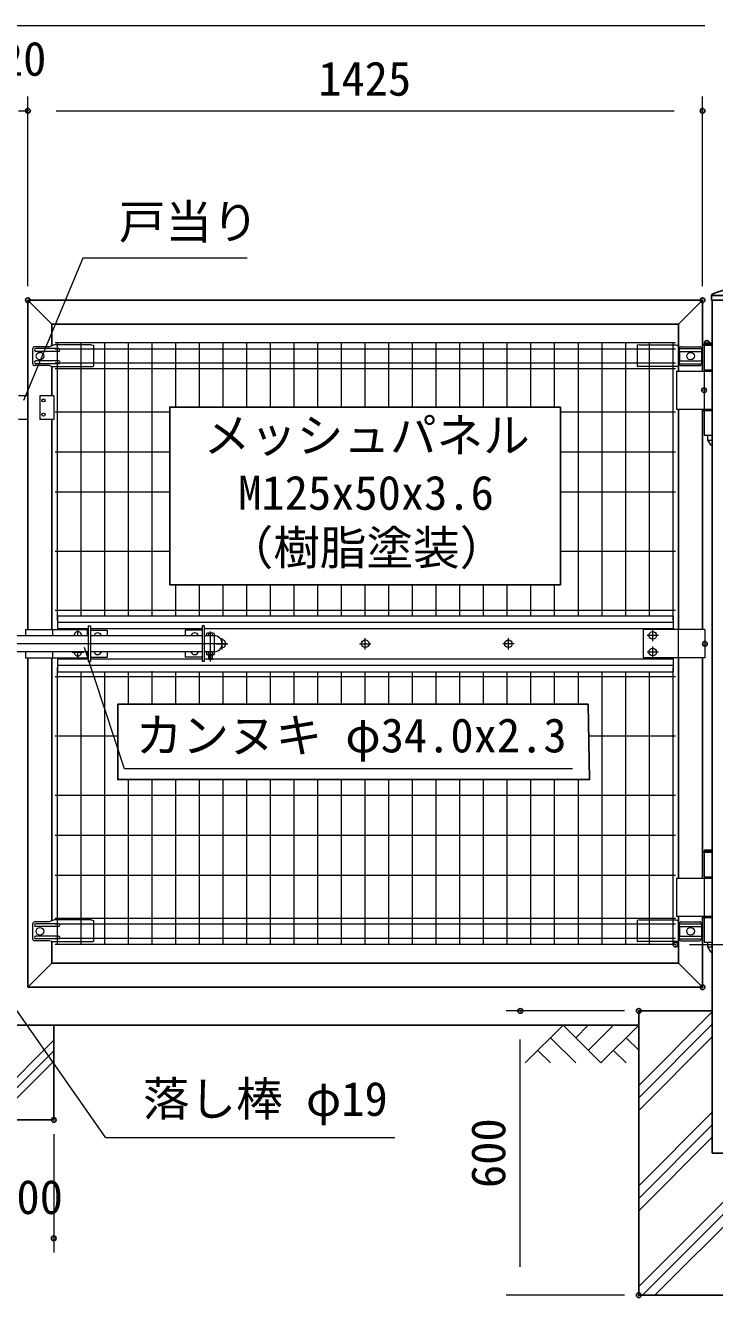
# Model space of a CAD drawing. Units: millimetres, scale not verified. Extents: x -6300 to 6300, y -4455 to 4455.
# Drawn here: x -1317 to 139, y -2386 to 299 of the extents above; entities that cross this region are included whole.
import ezdxf
from ezdxf.enums import TextEntityAlignment as Align

# ---------------------------------------------------------------- set-up
doc = ezdxf.new("R2010")
doc.units = ezdxf.units.MM
doc.header["$LTSCALE"] = 20
doc.header["$PDMODE"] = 32
doc.header["$PDSIZE"] = 10
doc.linetypes.add('USER1', pattern=[50.8, 31.75, -6.35, 6.35, -6.35])
for name, color, linetype, lineweight in [('0-0_D-STR1', 1, 'Continuous', 25), ('0-1_D-BMK', 2, 'USER1', 13), ('0-2_D-DCR-HCH', 7, 'Continuous', 13), ('0-3_D-STR4', 7, 'Continuous', 25), ('0-4_D-STR2', 7, 'Continuous', 13), ('0-5_D-STR3', 3, 'Continuous', 13), ('0-6_D-BGD', 7, 'Continuous', 25), ('0-7_D-STR-DIM', 7, 'Continuous', 13), ('0-9_Defpoints', 8, 'Continuous', 25), ('0-A_D-STR-TXT', 7, 'Continuous', 13)]:
    doc.layers.add(name, color=color, linetype=linetype, lineweight=lineweight)
doc.styles.add('ＭＳ ゴシック', font='')
doc.styles.get('ＭＳ ゴシック').set_extended_font_data('MS Gothic')

msp = doc.modelspace()

# ---------------------------------------------------------------- linework, layer by layer
at = {"layer": '0-0_D-STR1'}
for p, q in [((-1311.38, -280.52), (-1260.58, -331.32)), ((113.62, -280.52), (62.82, -331.32)), ((225.12, -270.52), (132.12, -270.52)), ((132.12, -270.52), (132.12, -280.52)), ((225.12, -280.52), (132.12, -280.52)), ((134.07, -280.52), (134.07, -2080.52)), ((-1260.58, -420.34), (-1260.58, -482.02)), ((-1260.58, -532.02), (-1260.58, -975.52)), ((62.82, -975.52), (62.82, -510.52)), ((113.62, -975.52), (113.62, -510.52)), ((-1311.38, -1035.52), (-1311.38, -1730.52)), ((-1260.58, -1035.52), (-1260.58, -1590.43)), ((62.82, -1500.52), (62.82, -1035.52)), ((113.62, -1500.52), (113.62, -1035.52)), ((-1260.58, -1634.34), (-1260.58, -1679.72)), ((-1260.58, -1679.72), (-1311.38, -1730.52)), ((62.82, -1679.72), (113.62, -1730.52)), ((223.17, -2080.52), (134.07, -2080.52))]:
    msp.add_line(p, q, dxfattribs=at)
for points in [[(113.62, -430.52), (113.62, -280.52), (-1311.38, -280.52), (-1311.38, -975.52)], [(62.82, -430.52), (62.82, -331.32), (-1260.58, -331.32), (-1260.58, -376.43)], [(-1311.38, -1730.52), (113.62, -1730.52), (113.62, -1580.52)], [(-1260.58, -1679.72), (62.82, -1679.72), (62.82, -1580.52)]]:
    msp.add_lwpolyline(points, dxfattribs=at)
for centre, radius, start, end in [((135.32, -270.52), 3.2, 120.05225, 180), ((178.62, -361.18), 103.66, 64.33066, 115.66934)]:
    msp.add_arc(centre, radius, start, end, dxfattribs=at)
at = {"layer": '0-1_D-BMK'}
for p, q in [((-1217.98, -988.02), (-1193.98, -988.02)), ((-1205.98, -988.52), (-1205.98, -976.02)), ((-926.13, -979.77), (-926.13, -1042.67)), ((20.22, -988.02), (-3.78, -988.02)), ((8.22, -1000.02), (8.22, -976.02)), ((-891.13, -1005.52), (-1811.13, -1005.52)), ((-913.37, -1005.52), (-889.37, -1005.52)), ((-901.37, -1017.52), (-901.37, -993.52)), ((-610.88, -1005.52), (-586.88, -1005.52)), ((-598.88, -1017.52), (-598.88, -993.52)), ((-284.39, -1005.52), (-308.39, -1005.52)), ((-296.39, -1017.52), (-296.39, -993.52)), ((8.22, -1035.02), (8.22, -1011.02)), ((-1217.98, -1023.02), (-1193.98, -1023.02)), ((-1205.98, -1035.02), (-1205.98, -1022.52)), ((20.22, -1023.02), (-3.78, -1023.02))]:
    msp.add_line(p, q, dxfattribs=at)
at = {"layer": '0-2_D-DCR-HCH'}
for p, q in [((-21.38, -1937.63), (134.07, -1782.18)), ((-181.02, -1810.52), (-260.83, -1890.34)), ((-181.02, -1810.52), (-101.2, -1890.34)), ((-154.41, -1837.13), (-127.8, -1810.52)), ((-127.8, -1863.73), (-74.59, -1810.52)), ((-101.2, -1890.34), (-21.38, -1810.52)), ((-21.38, -1964.15), (134.07, -1808.7)), ((-1424.84, -2010.52), (-1256.78, -1842.46)), ((-207.62, -1837.13), (-154.17, -1890.34)), ((-47.99, -1837.13), (-21.38, -1863.61)), ((-21.38, -1990.66), (134.07, -1835.21)), ((-1402.74, -2010.52), (-1256.78, -1864.56)), ((-234.23, -1863.73), (-207.5, -1890.34)), ((-74.59, -1863.73), (-47.86, -1890.34)), ((-1380.65, -2010.52), (-1256.78, -1886.65)), ((-21.38, -2361.89), (378.62, -1961.89)), ((-21.38, -2149.76), (134.07, -1994.31)), ((-13.49, -2380.52), (378.62, -1988.41)), ((-21.38, -2176.28), (134.07, -2020.83)), ((13.03, -2380.52), (378.62, -2014.93)), ((-21.38, -2202.79), (134.07, -2047.34))]:
    msp.add_line(p, q, dxfattribs=at)
at = {"layer": '0-3_D-STR4'}
for p, q in [((-21.38, -2380.52), (-21.38, -1780.52)), ((-21.38, -1780.52), (134.07, -1780.52)), ((378.62, -2380.52), (-21.38, -2380.52))]:
    msp.add_line(p, q, dxfattribs=at)
msp.add_lwpolyline([(-1456.78, -2010.52), (-1256.78, -2010.52), (-1256.78, -1810.52)], dxfattribs=at)
at = {"layer": '0-4_D-STR2'}
for p, q in [((56.12, -370.52), (-1253.88, -370.52)), ((-1248.88, -955.52), (-1248.88, -370.52)), ((-1198.88, -946.37), (-1198.88, -370.52)), ((-1148.88, -946.37), (-1148.88, -370.52)), ((-1098.88, -946.37), (-1098.88, -370.52)), ((-1048.88, -946.37), (-1048.88, -370.52)), ((-998.88, -506.02), (-998.88, -370.52)), ((-948.88, -506.02), (-948.88, -370.52)), ((-898.88, -506.02), (-898.88, -370.52)), ((-848.88, -506.02), (-848.88, -370.52)), ((-798.88, -506.02), (-798.88, -370.52)), ((-748.88, -506.02), (-748.88, -370.52)), ((-698.88, -506.02), (-698.88, -370.52)), ((-648.88, -506.02), (-648.88, -370.52)), ((-598.88, -506.02), (-598.88, -370.52)), ((-548.88, -506.02), (-548.88, -370.52)), ((-498.88, -506.02), (-498.88, -370.52)), ((-448.88, -506.02), (-448.88, -370.52)), ((-398.88, -506.02), (-398.88, -370.52)), ((-348.88, -506.02), (-348.88, -370.52)), ((-298.88, -506.02), (-298.88, -370.52)), ((-248.88, -506.02), (-248.88, -370.52)), ((-198.88, -506.02), (-198.88, -370.52)), ((-148.88, -946.37), (-148.88, -370.52)), ((-98.88, -946.37), (-98.88, -370.52)), ((-48.88, -946.37), (-48.88, -370.52)), ((1.12, -946.37), (1.12, -370.52)), ((51.12, -955.52), (51.12, -370.52)), ((56.12, -383.62), (-1253.88, -383.62)), ((56.12, -413.42), (-1253.88, -413.42)), ((56.12, -425.28), (-1253.88, -425.28)), ((-1011.63, -516.52), (-1253.88, -516.52)), ((56.12, -516.52), (-186.63, -516.52)), ((-1011.63, -601.02), (-1253.88, -601.02)), ((56.12, -601.02), (-186.63, -601.02)), ((-1011.63, -685.52), (-1253.88, -685.52)), ((56.12, -685.52), (-186.63, -685.52)), ((-1011.63, -810.52), (-1253.88, -810.52)), ((56.12, -810.52), (-186.63, -810.52)), ((-998.88, -946.37), (-998.88, -881.02)), ((-948.88, -946.37), (-948.88, -881.02)), ((-898.88, -946.37), (-898.88, -881.02)), ((-848.88, -946.37), (-848.88, -881.02)), ((-798.88, -946.37), (-798.88, -881.02)), ((-748.88, -946.37), (-748.88, -881.02)), ((-698.88, -946.37), (-698.88, -881.02)), ((-648.88, -946.37), (-648.88, -881.02)), ((-598.88, -946.37), (-598.88, -881.02)), ((-548.88, -946.37), (-548.88, -881.02)), ((-498.88, -946.37), (-498.88, -881.02)), ((-448.88, -946.37), (-448.88, -881.02)), ((-398.88, -946.37), (-398.88, -881.02)), ((-348.88, -946.37), (-348.88, -881.02)), ((-298.88, -946.37), (-298.88, -881.02)), ((-248.88, -946.37), (-248.88, -881.02)), ((-198.88, -946.37), (-198.88, -881.02)), ((56.12, -935.52), (-1253.88, -935.52)), ((-1248.88, -1640.52), (-1248.88, -1055.52)), ((-1198.88, -1640.52), (-1198.88, -1064.67)), ((-1148.88, -1640.52), (-1148.88, -1064.67)), ((-1098.88, -1132.85), (-1098.88, -1064.67)), ((-1048.88, -1132.85), (-1048.88, -1063.69)), ((-998.88, -1132.85), (-998.88, -1064.67)), ((-948.88, -1132.85), (-948.88, -1064.67)), ((-898.88, -1132.85), (-898.88, -1064.67)), ((-848.88, -1132.85), (-848.88, -1064.67)), ((-798.88, -1132.85), (-798.88, -1064.67)), ((-748.88, -1132.85), (-748.88, -1064.67)), ((-698.88, -1132.85), (-698.88, -1064.67)), ((-648.88, -1132.85), (-648.88, -1064.67)), ((-598.88, -1132.85), (-598.88, -1064.67)), ((-548.88, -1132.85), (-548.88, -1064.67)), ((-498.88, -1132.85), (-498.88, -1064.67)), ((-448.88, -1132.85), (-448.88, -1064.67)), ((-398.88, -1132.85), (-398.88, -1064.67)), ((-348.88, -1132.85), (-348.88, -1064.67)), ((-298.88, -1132.85), (-298.88, -1064.67)), ((-248.88, -1132.85), (-248.88, -1064.67)), ((-198.88, -1132.85), (-198.88, -1064.67)), ((-148.88, -1132.85), (-148.88, -1064.67)), ((-98.88, -1640.52), (-98.88, -1064.67)), ((-48.88, -1640.52), (-48.88, -1064.67)), ((1.12, -1640.52), (1.12, -1064.67)), ((51.12, -1640.52), (51.12, -1055.76)), ((56.12, -1075.52), (-1253.88, -1075.52)), ((-1121.43, -1200.52), (-1253.88, -1200.52)), ((56.12, -1200.52), (-127.54, -1200.52)), ((-1098.88, -1640.52), (-1098.88, -1292.08)), ((-1048.88, -1640.52), (-1048.88, -1292.08)), ((-998.88, -1640.52), (-998.88, -1292.08)), ((-948.88, -1640.52), (-948.88, -1292.08)), ((-898.88, -1640.52), (-898.88, -1292.08)), ((-848.88, -1640.52), (-848.88, -1292.08)), ((-798.88, -1640.52), (-798.88, -1292.08)), ((-748.88, -1640.52), (-748.88, -1292.08)), ((-698.88, -1640.52), (-698.88, -1292.08)), ((-648.88, -1640.52), (-648.88, -1292.08)), ((-598.88, -1640.52), (-598.88, -1292.08)), ((-548.88, -1640.52), (-548.88, -1292.08)), ((-498.88, -1640.52), (-498.88, -1292.08)), ((-448.88, -1640.52), (-448.88, -1292.08)), ((-398.88, -1640.52), (-398.88, -1292.08)), ((-348.88, -1640.52), (-348.88, -1292.08)), ((-298.88, -1640.52), (-298.88, -1292.08)), ((-248.88, -1640.52), (-248.88, -1292.08)), ((-198.88, -1640.52), (-198.88, -1292.08)), ((-148.88, -1640.52), (-148.88, -1292.08)), ((56.12, -1325.52), (-1253.88, -1325.52)), ((56.12, -1410.02), (-1253.88, -1410.02)), ((56.12, -1494.52), (-1253.88, -1494.52)), ((56.12, -1585.76), (-1253.88, -1585.76)), ((56.12, -1597.62), (-1253.88, -1597.62)), ((56.12, -1627.42), (-1253.88, -1627.42)), ((56.12, -1640.52), (-1253.88, -1640.52))]:
    msp.add_line(p, q, dxfattribs=at)
at = {"layer": '0-5_D-STR3'}
for p, q in [((-1255.07, -374.52), (-1266.62, -378.52)), ((-1177.98, -374.52), (-1255.07, -374.52)), ((-1177.98, -374.52), (-1172.98, -375.52)), ((-1172.98, -375.52), (-1172.98, -419.34)), ((-19.78, -374.52), (-24.78, -375.52)), ((-24.78, -375.52), (-24.78, -419.34)), ((-19.78, -374.52), (57.31, -374.52)), ((57.31, -374.52), (62.82, -376.43)), ((116.59, -375.52), (134.07, -375.52)), ((116.59, -375.52), (116.59, -427.52)), ((118.61, -370.52), (116.61, -372.52)), ((116.61, -372.52), (134.07, -372.52)), ((116.61, -375.52), (116.61, -372.52)), ((118.61, -370.52), (134.07, -370.52)), ((-1301.47, -383.52), (-1301.47, -413.52)), ((-1266.62, -378.52), (-1296.47, -378.52)), ((-1246.98, -382.52), (-1294.39, -382.52)), ((-1246.98, -388.52), (-1294.39, -388.52)), ((64.56, -382.52), (111.28, -382.52)), ((64.56, -388.52), (111.28, -388.52)), ((64.56, -388.52), (64.56, -408.52)), ((68.56, -378.52), (107.28, -378.52)), ((111.28, -388.52), (111.28, -408.52)), ((-1266.62, -418.52), (-1296.47, -418.52)), ((-1246.98, -408.52), (-1294.39, -408.52)), ((-1246.98, -414.52), (-1294.39, -414.52)), ((-1261.37, -420.34), (-1266.62, -418.52)), ((-1261.37, -420.34), (-1173.98, -420.34)), ((62.82, -420.34), (-23.78, -420.34)), ((64.56, -408.52), (111.28, -408.52)), ((64.56, -414.52), (111.28, -414.52)), ((68.56, -418.52), (107.28, -418.52)), ((116.59, -427.52), (134.07, -427.52)), ((124.09, -427.52), (124.09, -430.52)), ((58.24, -430.52), (134.07, -430.52)), ((58.24, -430.52), (58.24, -510.52)), ((116.61, -430.52), (116.61, -510.52)), ((-1311.38, -482.02), (-1331.38, -482.02)), ((-1256.28, -482.02), (-1285.98, -482.02)), ((-1285.98, -482.02), (-1285.98, -532.02)), ((-1256.28, -482.02), (-1256.28, -532.02)), ((-1311.38, -532.02), (-1331.38, -532.02)), ((-1256.28, -532.02), (-1285.98, -532.02)), ((58.24, -510.52), (134.07, -510.52)), ((115.09, -510.52), (115.09, -513.52)), ((115.09, -513.52), (134.07, -513.52)), ((116.59, -513.52), (134.07, -513.52)), ((116.59, -513.52), (116.59, -565.52)), ((116.59, -513.52), (116.59, -565.52)), ((116.59, -565.52), (134.07, -565.52)), ((116.59, -565.52), (134.07, -565.52)), ((124.09, -565.52), (124.09, -575.52)), ((124.09, -575.52), (134.07, -575.52)), ((124.09, -575.52), (130.09, -585.52)), ((130.09, -585.52), (134.07, -585.52)), ((-1248.88, -946.37), (51.12, -946.37)), ((-1248.88, -946.37), (-1248.88, -975.52)), ((-1248.88, -960.24), (51.12, -960.24)), ((51.12, -946.37), (51.12, -975.52)), ((-1183.88, -988.52), (-1458.88, -988.52)), ((-1316.19, -975.52), (-1185.98, -975.52)), ((-1316.19, -975.52), (-1316.19, -988.52)), ((-1259.73, -975.52), (-1259.73, -988.52)), ((-1248.88, -973.64), (-1183.88, -973.64)), ((-1185.98, -975.52), (-1185.98, -988.52)), ((-1183.88, -968.02), (-1183.88, -1043.02)), ((-1183.88, -968.02), (-1179.38, -968.02)), ((-1179.38, -968.02), (-1179.38, -1043.02)), ((-1179.38, -973.64), (-943.38, -973.64)), ((-1179.38, -977.02), (-1143.88, -977.02)), ((-943.38, -988.52), (-1179.38, -988.52)), ((-1143.88, -977.02), (-1143.88, -988.52)), ((-978.88, -977.02), (-978.88, -988.52)), ((-943.38, -977.02), (-978.88, -977.02)), ((-943.38, -968.02), (-943.38, -1043.02)), ((-938.88, -968.02), (-943.38, -968.02)), ((-938.88, -968.02), (-938.88, -1043.02)), ((-938.88, -973.64), (51.12, -973.64)), ((-918.13, -988.52), (-938.88, -988.52)), ((-934.23, -983.82), (-934.23, -988.52)), ((-920.07, -983.02), (-932.33, -983.02)), ((-930.13, -983.82), (-930.13, -988.52)), ((-922.13, -983.82), (-922.13, -988.52)), ((-918.13, -988.52), (-918.13, -1022.52)), ((-918.03, -983.82), (-918.03, -988.52)), ((118.43, -975.52), (-11.78, -975.52)), ((-11.78, -975.52), (-11.78, -1035.52)), ((61.97, -975.52), (61.97, -1035.52)), ((118.43, -975.52), (118.43, -1035.52)), ((-1183.88, -1022.52), (-1458.88, -1022.52)), ((-1316.19, -1022.52), (-1316.19, -1035.52)), ((-1316.19, -1035.52), (-1185.98, -1035.52)), ((-1259.73, -1022.52), (-1259.73, -1035.52)), ((-1248.88, -1035.52), (-1248.88, -1064.67)), ((-1248.88, -1037.4), (-1183.88, -1037.4)), ((-1185.98, -1022.52), (-1185.98, -1035.52)), ((-1183.88, -1043.02), (-1179.38, -1043.02)), ((-943.38, -1022.52), (-1179.38, -1022.52)), ((-1179.38, -1034.02), (-1143.88, -1034.02)), ((-1179.38, -1037.4), (-943.38, -1037.4)), ((-1143.88, -1022.52), (-1143.88, -1034.02)), ((-978.88, -1022.52), (-978.88, -1034.02)), ((-943.38, -1034.02), (-978.88, -1034.02)), ((-938.88, -1043.02), (-943.38, -1043.02)), ((-918.13, -1022.52), (-938.88, -1022.52)), ((-938.88, -1037.4), (-930.13, -1037.4)), ((-934.23, -1022.52), (-934.23, -1028.22)), ((-918.03, -1028.22), (-934.23, -1028.22)), ((-919.7, -1029.02), (-932.28, -1029.02)), ((-930.13, -1022.52), (-930.13, -1028.22)), ((-930.13, -1029.02), (-930.13, -1037.72)), ((-922.13, -1037.72), (-930.13, -1037.72)), ((-929.33, -1038.52), (-930.13, -1037.72)), ((-929.33, -1029.02), (-929.33, -1038.52)), ((-922.93, -1038.52), (-929.33, -1038.52)), ((-922.93, -1029.02), (-922.93, -1038.52)), ((-922.93, -1038.52), (-922.13, -1037.72)), ((-922.13, -1022.52), (-922.13, -1028.22)), ((-922.13, -1029.02), (-922.13, -1037.72)), ((-922.13, -1037.4), (51.12, -1037.4)), ((-918.03, -1022.52), (-918.03, -1028.22)), ((118.43, -1035.52), (-11.78, -1035.52)), ((51.12, -1035.52), (51.12, -1064.67)), ((-1248.88, -1050.8), (51.12, -1050.8)), ((-1248.88, -1064.67), (51.12, -1064.67)), ((116.59, -1445.52), (134.07, -1445.52)), ((116.59, -1445.52), (116.59, -1497.52)), ((118.61, -1440.52), (116.61, -1442.52)), ((116.61, -1442.52), (134.07, -1442.52)), ((116.61, -1445.52), (116.61, -1442.52)), ((118.61, -1440.52), (134.07, -1440.52)), ((58.24, -1500.52), (134.07, -1500.52)), ((58.24, -1500.52), (58.24, -1580.52)), ((116.59, -1497.52), (134.07, -1497.52)), ((116.61, -1500.52), (116.61, -1580.52)), ((124.09, -1497.52), (124.09, -1500.52)), ((58.24, -1580.52), (134.07, -1580.52)), ((115.09, -1580.52), (115.09, -1583.52)), ((115.09, -1583.52), (134.07, -1583.52)), ((116.59, -1583.52), (134.07, -1583.52)), ((116.59, -1583.52), (116.59, -1635.52)), ((116.59, -1583.52), (116.59, -1635.52)), ((-1301.47, -1597.52), (-1301.47, -1627.52)), ((-1266.62, -1592.52), (-1296.47, -1592.52)), ((-1246.98, -1596.52), (-1294.39, -1596.52)), ((-1246.98, -1602.52), (-1294.39, -1602.52)), ((-1255.07, -1588.52), (-1266.62, -1592.52)), ((-1177.98, -1588.52), (-1255.07, -1588.52)), ((-1177.98, -1588.52), (-1172.98, -1589.52)), ((-1172.98, -1589.52), (-1172.98, -1633.34)), ((-19.78, -1588.52), (-24.78, -1589.52)), ((-24.78, -1589.52), (-24.78, -1633.34)), ((-19.78, -1588.52), (57.31, -1588.52)), ((57.31, -1588.52), (62.82, -1590.43)), ((64.56, -1596.52), (111.28, -1596.52)), ((64.56, -1602.52), (111.28, -1602.52)), ((64.56, -1602.52), (64.56, -1622.52)), ((68.56, -1592.52), (107.28, -1592.52)), ((111.28, -1602.52), (111.28, -1622.52)), ((-1266.62, -1632.52), (-1296.47, -1632.52)), ((-1246.98, -1622.52), (-1294.39, -1622.52)), ((-1246.98, -1628.52), (-1294.39, -1628.52)), ((-1261.37, -1634.34), (-1266.62, -1632.52)), ((-1261.37, -1634.34), (-1173.98, -1634.34)), ((62.82, -1634.34), (-23.78, -1634.34)), ((64.56, -1622.52), (111.28, -1622.52)), ((64.56, -1628.52), (111.28, -1628.52)), ((68.56, -1632.52), (107.28, -1632.52)), ((116.59, -1635.52), (134.07, -1635.52)), ((116.59, -1635.52), (134.07, -1635.52)), ((124.09, -1635.52), (124.09, -1645.52)), ((124.09, -1645.52), (134.07, -1645.52)), ((124.09, -1645.52), (130.09, -1655.52)), ((130.09, -1655.52), (134.07, -1655.52))]:
    msp.add_line(p, q, dxfattribs=at)
for centre in [(-1285.98, -398.52), (88.22, -398.52), (8.22, -988.02), (-598.88, -1005.52), (-296.39, -1005.52), (8.22, -1023.02), (-1285.98, -1612.52), (88.22, -1612.52)]:
    msp.add_circle(centre, 8, dxfattribs=at)
for centre, radius, start, end in [((-1296.47, -383.52), 5, 90, 180), ((-1294.39, -385.52), 3, 90, 270), ((-1246.98, -385.52), 3, 270, 90), ((69.81, -385.52), 6.05, 150.26731, 209.73269), ((68.56, -382.52), 4, 90, 180), ((107.28, -382.52), 4, 0, 90), ((106.03, -385.52), 6.05, 330.26731, 29.73269), ((-1296.47, -413.52), 5, 180, 270), ((-1294.39, -411.52), 3, 90, 270), ((-1246.98, -411.52), 3, 270, 90), ((-1173.98, -419.34), 1, 270, 0), ((-23.78, -419.34), 1, 180, 270), ((69.83, -411.52), 6.07, 150.37394, 209.62606), ((68.56, -414.52), 4, 180, 270), ((107.28, -414.52), 4, 270, 0), ((106, -411.52), 6.07, 330.37394, 29.62606), ((-1205.98, -988.02), 8, 356.41668, 183.58332), ((-1163.88, -990.52), 8, 14.47751, 165.52249), ((-958.88, -990.52), 8, 14.47751, 165.52249), ((-932.18, -986.03), 3.02, 47.18249, 132.81751), ((-926.13, -993.42), 10.4, 67.38014, 112.61986), ((-920.08, -986.04), 3.03, 47.363, 132.637), ((-918.13, -1005.52), 17, 270, 90), ((-901.37, -1005.52), 8, 257.99801, 102.00199), ((-1205.98, -1023.02), 8, 176.41668, 3.58332), ((-1163.88, -1020.52), 8, 194.47751, 345.52249), ((-958.88, -1020.52), 8, 194.47751, 345.52249), ((-932.18, -1026), 3.02, 227.28053, 312.71947), ((-926.13, -1018.62), 10.4, 247.38014, 292.61986), ((-920.08, -1026.08), 2.96, 226.1605, 313.8395), ((-1296.47, -1597.52), 5, 90, 180), ((-1294.39, -1599.52), 3, 90, 270), ((-1246.98, -1599.52), 3, 270, 90), ((69.81, -1599.52), 6.05, 150.26731, 209.73269), ((68.56, -1596.52), 4, 90, 180), ((107.28, -1596.52), 4, 0, 90), ((106.03, -1599.52), 6.05, 330.26731, 29.73269), ((-1296.47, -1627.52), 5, 180, 270), ((-1294.39, -1625.52), 3, 90, 270), ((-1246.98, -1625.52), 3, 270, 90), ((-1173.98, -1633.34), 1, 270, 0), ((-23.78, -1633.34), 1, 180, 270), ((69.83, -1625.52), 6.07, 150.37394, 209.62606), ((68.56, -1628.52), 4, 180, 270), ((107.28, -1628.52), 4, 270, 0), ((106, -1625.52), 6.07, 330.37394, 29.62606)]:
    msp.add_arc(centre, radius, start, end, dxfattribs=at)
for centre in [(-1278.4, -492.02), (-1278.4, -522.02)]:
    msp.add_ellipse(centre, major_axis=(0, 3.25), ratio=0.984239, dxfattribs=at)
at = {"layer": '0-6_D-BGD'}
msp.add_line((-2621.38, -1810.52), (-21.38, -1810.52), dxfattribs=at)
at = {"layer": '0-7_D-STR-DIM'}
for p, q in [((-2761.38, 299.48), (118.62, 299.48)), ((-1311.38, -250.52), (-1311.38, 149.48)), ((-1311.38, -250.52), (-1311.38, 149.48)), ((113.62, -250.52), (113.62, 149.48)), ((-1331.38, 119.48), (-1311.38, 119.48)), ((-1251.38, 119.48), (-1191.38, 119.48)), ((-1251.38, 119.48), (53.62, 119.48)), ((86.12, -1640.52), (753.17, -1640.52)), ((-51.38, -1780.52), (-301.38, -1780.52)), ((-271.38, -2320.52), (-271.38, -1840.52)), ((-1256.78, -2040.52), (-1256.78, -2290.52)), ((-51.38, -2380.52), (-301.38, -2380.52))]:
    msp.add_line(p, q, dxfattribs=at)
at = {"layer": '0-9_Defpoints'}
for points in [[(-1011.63, -881.02), (-1011.63, -506.02), (-186.63, -506.02), (-186.63, -881.02)], [(-128.38, -1132.85), (-1121.37, -1132.85), (-1121.59, -1292.08), (-125.24, -1292.08)]]:
    msp.add_lwpolyline(points, close=True, dxfattribs=at)
for p in [(-1311.38, 119.48), (113.62, 119.48), (-1311.38, -280.52), (113.62, -280.52), (113.62, -280.52), (122.57, -370.52), (116.61, -470.52), (118.43, -1005.52), (56.12, -1640.52), (113.62, -1730.52), (-271.38, -1780.52), (-21.38, -1780.52), (-1256.78, -2010.52), (-1256.78, -2260.52), (-21.38, -2380.52)]:
    msp.add_point(p, dxfattribs=at)
at = {"layer": '0-A_D-STR-TXT'}
for points in [[(-848.12, -192.01), (-1195.58, -192.01), (-1320.8, -492.47)], [(-405.89, -1269.25), (-1107.4, -1269.25), (-1191.48, -1013.23)], [(-161.31, -1269.25), (-1107.4, -1269.25), (-1191.48, -1013.23)], [(-536.17, -2048.13), (-1147.07, -2048.13), (-1350.8, -1756.23)]]:
    msp.add_lwpolyline(points, dxfattribs=at)

# ---------------------------------------------------------------- texts
at = {"layer": '0-7_D-STR-DIM', "style": 'ＭＳ ゴシック'}
for s, p in [('20', (-1370.51, 171.6)), ('1425', (-698.26, 129.6)), ('□200', (-1483.01, -2230.91))]:
    msp.add_text(s, height=72.14, dxfattribs=at).set_placement(p, align=Align.BOTTOM_LEFT)
msp.add_text('600', height=72.14, rotation=90, dxfattribs=at).set_placement((-281.5, -2154.39), align=Align.BOTTOM_LEFT)
at = {"layer": '0-A_D-STR-TXT', "style": 'ＭＳ ゴシック'}
for s, p in [('戸当り', (-1119.19, -172.75)), ('メッシュパネル', (-940.25, -623.37)), ('M125x50x3.6', (-867.15, -744.52)), ('（樹脂塗装）', (-891.52, -860.52)), ('カンヌキ φ34.0x2.3', (-1083.55, -1256.53)), ('落し棒 φ19', (-1068.4, -2023.73))]:
    msp.add_text(s, height=72.14, dxfattribs=at).set_placement(p, align=Align.BOTTOM_LEFT)

doc.saveas('drawing.dxf')
